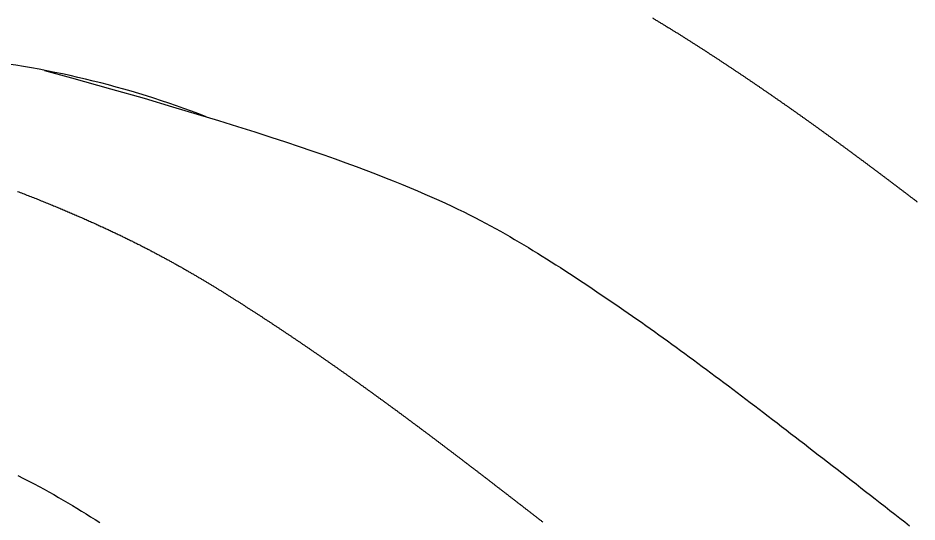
# Model space of a CAD drawing. Header units: inches. Extents: x 62745 to 64469, y 7520 to 8963.
# Drawn here: x 62837.318 to 62841.457, y 8078.422 to 8080.742 of the extents above; entities that cross this region are included whole.
import ezdxf

# ---------------------------------------------------------------- set-up
doc = ezdxf.new("R2010")
doc.units = ezdxf.units.IN
doc.header["$MEASUREMENT"] = 0
doc.layers.add('2', color=2, linetype='Continuous')

msp = doc.modelspace()

# ---------------------------------------------------------------- linework, layer by layer
at = {"layer": '2'}
for points in [[(62840.23869188, 8080.74228489), (62840.24203787, 8080.74029734), (62840.24537683, 8080.73831072), (62840.24870885, 8080.73632504), (62840.252034, 8080.73434027), (62840.25535236, 8080.7323564), (62840.25866402, 8080.73037342), (62840.26196905, 8080.72839132), (62840.26526753, 8080.72641008), (62840.26855954, 8080.7244297), (62840.27184517, 8080.72245015), (62840.2751245, 8080.72047143), (62840.2783976, 8080.71849352), (62840.28166455, 8080.71651642), (62840.28492544, 8080.7145401), (62840.28818034, 8080.71256456), (62840.29142934, 8080.71058977), (62840.29467251, 8080.70861574), (62840.29790994, 8080.70664245), (62840.30114171, 8080.70466988), (62840.30436789, 8080.70269802), (62840.30758857, 8080.70072685), (62840.31080383, 8080.69875638), (62840.31401374, 8080.69678658), (62840.31721839, 8080.69481743), (62840.32041786, 8080.69284894), (62840.32361222, 8080.69088108), (62840.32680157, 8080.68891384), (62840.32998597, 8080.68694721), (62840.33316551, 8080.68498118), (62840.33634027, 8080.68301573), (62840.33951032, 8080.68105085), (62840.34267576, 8080.67908653), (62840.34583666, 8080.67712275), (62840.34899309, 8080.67515951), (62840.35214515, 8080.67319678), (62840.3552929, 8080.67123457), (62840.35843644, 8080.66927285), (62840.36157584, 8080.66731161), (62840.36471117, 8080.66535084), (62840.36784253, 8080.66339052), (62840.37096998, 8080.66143065), (62840.37409359, 8080.65947121), (62840.37721343, 8080.6575122), (62840.38032957, 8080.65555359), (62840.38344209, 8080.65359539), (62840.38655106, 8080.65163757), (62840.38965653, 8080.64968013), (62840.39275859, 8080.64772305), (62840.39585726, 8080.64576634), (62840.39895257, 8080.64380998), (62840.40204457, 8080.64185396), (62840.40513328, 8080.63989829), (62840.40821872, 8080.63794296), (62840.41130094, 8080.63598796), (62840.41437996, 8080.63403328), (62840.41745582, 8080.63207892), (62840.42052853, 8080.63012488), (62840.42359812, 8080.62817115), (62840.42666461, 8080.62621773), (62840.42972802, 8080.62426461), (62840.43278837, 8080.62231179), (62840.43584569, 8080.62035926), (62840.43889999, 8080.61840703), (62840.4419513, 8080.61645508), (62840.44499964, 8080.61450341), (62840.44804502, 8080.61255201), (62840.45108748, 8080.6106009), (62840.45412703, 8080.60865005), (62840.4571637, 8080.60669946), (62840.4601975, 8080.60474914), (62840.46322845, 8080.60279907), (62840.46625659, 8080.60084925), (62840.46928193, 8080.59889968), (62840.47230449, 8080.59695035), (62840.47532429, 8080.59500127), (62840.47834136, 8080.59305241), (62840.48135571, 8080.59110379), (62840.48436737, 8080.5891554), (62840.48737636, 8080.58720722), (62840.4903827, 8080.58525927), (62840.49338642, 8080.58331153), (62840.49638752, 8080.58136399), (62840.49938605, 8080.57941666), (62840.50238201, 8080.57746954), (62840.50537542, 8080.57552261), (62840.50836632, 8080.57357587), (62840.51135472, 8080.57162932), (62840.51434064, 8080.56968295), (62840.5173241, 8080.56773677), (62840.52030514, 8080.56579075), (62840.52328375, 8080.56384491), (62840.52625998, 8080.56189924), (62840.52923384, 8080.55995373), (62840.53220535, 8080.55800837), (62840.53517453, 8080.55606317), (62840.5381414, 8080.55411813), (62840.541106, 8080.55217322), (62840.54406833, 8080.55022846), (62840.54702842, 8080.54828383), (62840.54998629, 8080.54633934), (62840.55294196, 8080.54439497), (62840.55589546, 8080.54245073), (62840.5588468, 8080.54050661), (62840.561796, 8080.53856261), (62840.5647431, 8080.53661872), (62840.5676881, 8080.53467493), (62840.57063102, 8080.53273125), (62840.57357188, 8080.53078767), (62840.57651071, 8080.52884418), (62840.57944752, 8080.52690079), (62840.58238232, 8080.52495749), (62840.58531515, 8080.52301427), (62840.588246, 8080.52107113), (62840.59117489, 8080.51912807), (62840.59410183, 8080.51718509), (62840.59702682, 8080.51524219), (62840.59994988, 8080.51329935), (62840.60287101, 8080.51135659), (62840.60579023, 8080.50941389), (62840.60870754, 8080.50747126), (62840.61162295, 8080.50552869), (62840.61453647, 8080.50358618), (62840.6174481, 8080.50164373), (62840.62035785, 8080.49970133), (62840.62326572, 8080.49775899), (62840.62617174, 8080.4958167), (62840.62907589, 8080.49387446), (62840.63197819, 8080.49193227), (62840.63487864, 8080.48999012), (62840.63777726, 8080.48804802), (62840.64067404, 8080.48610596), (62840.643569, 8080.48416394), (62840.64646214, 8080.48222195), (62840.64935347, 8080.48028), (62840.65224299, 8080.47833808), (62840.65513071, 8080.4763962), (62840.65801665, 8080.47445434), (62840.6609008, 8080.47251251), (62840.66378317, 8080.4705707), (62840.66666377, 8080.46862891), (62840.66954261, 8080.46668715), (62840.67241969, 8080.4647454), (62840.67529502, 8080.46280366), (62840.67816861, 8080.46086195), (62840.68104046, 8080.45892024), (62840.68391058, 8080.45697854), (62840.68677898, 8080.45503685), (62840.68964566, 8080.45309516), (62840.69251063, 8080.45115348), (62840.6953739, 8080.4492118), (62840.69823547, 8080.44727012), (62840.70109536, 8080.44532843), (62840.70395356, 8080.44338674), (62840.70681009, 8080.44144504), (62840.70966495, 8080.43950333), (62840.71251814, 8080.43756161), (62840.71536969, 8080.43561987), (62840.71821958, 8080.43367812), (62840.72106783, 8080.43173635), (62840.72391445, 8080.42979456), (62840.72675944, 8080.42785275), (62840.72960281, 8080.42591091), (62840.73244456, 8080.42396905), (62840.73528471, 8080.42202715), (62840.73812326, 8080.42008523), (62840.74096021, 8080.41814327), (62840.74379558, 8080.41620128), (62840.74662937, 8080.41425925), (62840.74946158, 8080.41231718), (62840.75229223, 8080.41037507), (62840.75512132, 8080.40843291), (62840.75794885, 8080.40649071), (62840.76077484, 8080.40454846), (62840.76359929, 8080.40260616), (62840.76642221, 8080.40066381), (62840.7692436, 8080.39872141), (62840.77206348, 8080.39677894), (62840.77488184, 8080.39483642), (62840.77769869, 8080.39289384), (62840.78051405, 8080.3909512), (62840.78332792, 8080.38900849), (62840.7861403, 8080.38706571), (62840.7889512, 8080.38512286), (62840.79176064, 8080.38317994), (62840.79456861, 8080.38123695), (62840.79737512, 8080.37929388), (62840.80018018, 8080.37735074), (62840.8029838, 8080.37540751), (62840.80578598, 8080.37346421), (62840.80858673, 8080.37152081), (62840.81138605, 8080.36957734), (62840.81418396, 8080.36763377), (62840.81698046, 8080.36569011), (62840.81977556, 8080.36374636), (62840.82256926, 8080.36180252), (62840.82536157, 8080.35985858), (62840.8281525, 8080.35791454), (62840.83094206, 8080.35597039), (62840.83373024, 8080.35402615), (62840.83651706, 8080.3520818), (62840.83930253, 8080.35013734), (62840.84208665, 8080.34819277), (62840.84486943, 8080.34624809), (62840.84765087, 8080.3443033), (62840.85043098, 8080.34235839), (62840.85320978, 8080.34041336), (62840.85598726, 8080.33846821), (62840.85876343, 8080.33652294), (62840.8615383, 8080.33457754), (62840.86431187, 8080.33263202), (62840.86708416, 8080.33068637), (62840.86985517, 8080.32874059), (62840.87262491, 8080.32679467), (62840.87539338, 8080.32484862), (62840.87816058, 8080.32290243), (62840.88092654, 8080.3209561), (62840.88369125, 8080.31900963), (62840.88645472, 8080.31706302), (62840.88921696, 8080.31511626), (62840.89197797, 8080.31316935), (62840.89473776, 8080.3112223), (62840.89749634, 8080.30927509), (62840.90025371, 8080.30732772), (62840.90300989, 8080.3053802), (62840.90576487, 8080.30343252), (62840.90851867, 8080.30148468), (62840.91127129, 8080.29953668), (62840.91402274, 8080.29758851), (62840.91677303, 8080.29564018), (62840.91952215, 8080.29369167), (62840.92227013, 8080.291743), (62840.92501696, 8080.28979415), (62840.92776266, 8080.28784512), (62840.93050722, 8080.28589592), (62840.93325066, 8080.28394653), (62840.93599299, 8080.28199697), (62840.9387342, 8080.28004722), (62840.94147431, 8080.27809729), (62840.94421332, 8080.27614716), (62840.94695125, 8080.27419685), (62840.94968809, 8080.27224634), (62840.95242385, 8080.27029564), (62840.95515855, 8080.26834474), (62840.95789218, 8080.26639364), (62840.96062476, 8080.26444234), (62840.96335629, 8080.26249084), (62840.96608678, 8080.26053913), (62840.96881623, 8080.25858722), (62840.97154465, 8080.25663509), (62840.97427205, 8080.25468275), (62840.97699844, 8080.2527302), (62840.97972382, 8080.25077744), (62840.9824482, 8080.24882445), (62840.98517158, 8080.24687124), (62840.98789398, 8080.24491782), (62840.99061539, 8080.24296416), (62840.99333583, 8080.24101028), (62840.99605531, 8080.23905618), (62840.99877382, 8080.23710184), (62841.00149138, 8080.23514726), (62841.004208, 8080.23319246), (62841.00692367, 8080.23123741), (62841.00963841, 8080.22928213), (62841.01235223, 8080.2273266), (62841.01506513, 8080.22537083), (62841.01777711, 8080.22341482), (62841.02048819, 8080.22145855), (62841.02319836, 8080.21950204), (62841.02590765, 8080.21754527), (62841.02861605, 8080.21558825), (62841.03132357, 8080.21363098), (62841.03403022, 8080.21167344), (62841.03673601, 8080.20971564), (62841.03944094, 8080.20775758), (62841.04214501, 8080.20579926), (62841.04484825, 8080.20384067), (62841.04755064, 8080.20188181), (62841.0502522, 8080.19992268), (62841.05295294, 8080.19796327), (62841.05565286, 8080.19600359), (62841.05835198, 8080.19404363), (62841.06105028, 8080.19208339), (62841.0637478, 8080.19012287), (62841.06644452, 8080.18816207), (62841.06914045, 8080.18620098), (62841.07183562, 8080.1842396), (62841.07453001, 8080.18227793), (62841.07722364, 8080.18031596), (62841.07991651, 8080.17835371), (62841.08260863, 8080.17639115), (62841.08530002, 8080.1744283), (62841.08799066, 8080.17246515), (62841.09068058, 8080.17050169), (62841.09336978, 8080.16853792), (62841.09605826, 8080.16657385), (62841.09874603, 8080.16460947), (62841.1014331, 8080.16264478), (62841.10411947, 8080.16067977), (62841.10680516, 8080.15871445), (62841.10949017, 8080.15674881), (62841.1121745, 8080.15478285), (62841.11485817, 8080.15281657), (62841.11754117, 8080.15084996), (62841.12022352, 8080.14888303), (62841.12290523, 8080.14691576), (62841.12558629, 8080.14494817), (62841.12826672, 8080.14298024), (62841.13094653, 8080.14101198), (62841.13362571, 8080.13904338), (62841.13630428, 8080.13707444), (62841.13898225, 8080.13510516), (62841.14165961, 8080.13313553), (62841.14433639, 8080.13116556), (62841.14701257, 8080.12919525), (62841.14968818, 8080.12722458), (62841.15236322, 8080.12525356), (62841.15503769, 8080.12328218), (62841.1577116, 8080.12131045), (62841.16038497, 8080.11933836), (62841.16305778, 8080.11736591), (62841.16573006, 8080.1153931), (62841.16840181, 8080.11341992), (62841.17107303, 8080.11144637), (62841.17374374, 8080.10947246), (62841.17641393, 8080.10749817), (62841.17908362, 8080.10552351), (62841.18175282, 8080.10354848), (62841.18442152, 8080.10157307), (62841.18708974, 8080.09959727), (62841.18975748, 8080.0976211), (62841.19242475, 8080.09564454), (62841.19509156, 8080.0936676), (62841.19775792, 8080.09169026), (62841.20042382, 8080.08971254), (62841.20308928, 8080.08773442), (62841.20575431, 8080.08575591), (62841.2084189, 8080.083777), (62841.21108308, 8080.0817977), (62841.21374684, 8080.07981799), (62841.21641019, 8080.07783788), (62841.21907314, 8080.07585736), (62841.22173569, 8080.07387643), (62841.22439785, 8080.0718951), (62841.22705964, 8080.06991336), (62841.22972105, 8080.0679312), (62841.23238209, 8080.06594862), (62841.23504277, 8080.06396563), (62841.23770309, 8080.06198221), (62841.24036307, 8080.05999838), (62841.24302271, 8080.05801412), (62841.24568202, 8080.05602943), (62841.24834099, 8080.05404431), (62841.25099965, 8080.05205876), (62841.253658, 8080.05007278), (62841.25631603, 8080.04808637), (62841.25897377, 8080.04609952), (62841.26163122, 8080.04411222), (62841.26428838, 8080.04212449), (62841.26694526, 8080.04013631), (62841.26960186, 8080.03814769), (62841.27225821, 8080.03615862), (62841.27491429, 8080.0341691), (62841.27757012, 8080.03217913), (62841.28022571, 8080.0301887), (62841.28288106, 8080.02819781), (62841.28553617, 8080.02620647), (62841.28819106, 8080.02421467), (62841.29084574, 8080.0222224), (62841.2935002, 8080.02022967), (62841.29615446, 8080.01823647), (62841.29880852, 8080.01624281), (62841.30146239, 8080.01424867), (62841.30411607, 8080.01225406), (62841.30676958, 8080.01025897), (62841.30942292, 8080.0082634), (62841.3120761, 8080.00626736), (62841.31472912, 8080.00427083), (62841.31738198, 8080.00227382), (62841.32003471, 8080.00027632), (62841.3226873, 8079.99827834), (62841.32533976, 8079.99627986), (62841.3279921, 8079.9942809), (62841.33064432, 8079.99228143), (62841.33329643, 8079.99028147), (62841.33594844, 8079.98828101), (62841.33860036, 8079.98628005), (62841.34125219, 8079.98427859), (62841.34390393, 8079.98227662), (62841.3465556, 8079.98027415), (62841.3492072, 8079.97827116), (62841.35185874, 8079.97626766), (62841.35451023, 8079.97426365), (62841.35716167, 8079.97225912), (62841.35981307, 8079.97025408), (62841.36246443, 8079.96824851), (62841.36511577, 8079.96624243), (62841.36776708, 8079.96423581), (62841.37041838, 8079.96222867), (62841.37306968, 8079.96022101), (62841.37572098, 8079.95821281), (62841.37837228, 8079.95620408), (62841.38102359, 8079.95419481), (62841.38367493, 8079.95218501), (62841.38632629, 8079.95017466), (62841.38897769, 8079.94816378), (62841.39162913, 8079.94615235), (62841.39428062, 8079.94414038), (62841.39693216, 8079.94212785), (62841.39958376, 8079.94011478), (62841.40223543, 8079.93810116), (62841.40488718, 8079.93608698), (62841.407539, 8079.93407225), (62841.41019092, 8079.93205695), (62841.41284293, 8079.9300411), (62841.41549504, 8079.92802468), (62841.41814726, 8079.9260077), (62841.4207996, 8079.92399015), (62841.42345206, 8079.92197203), (62841.42610465, 8079.91995335), (62841.42875738, 8079.91793408), (62841.43141024, 8079.91591425), (62841.43406326, 8079.91389383), (62841.43671644, 8079.91187283), (62841.43936978, 8079.90985126), (62841.44202329, 8079.9078291), (62841.44467697, 8079.90580635), (62841.44733084, 8079.90378301), (62841.4499849, 8079.90175909), (62841.45263916, 8079.89973457), (62841.45529362, 8079.89770946), (62841.4579483, 8079.89568375)], [(62837.44122557, 8080.5008563), (62837.56427553, 8080.4668401), (62837.74473346, 8080.41614878), (62837.89873599, 8080.3720811), (62838.03019746, 8080.33367035), (62838.14303219, 8080.29994982), (62838.24115449, 8080.26995281), (62838.3284787, 8080.24271262), (62838.40837086, 8080.21739405), (62838.4820039, 8080.19368794), (62838.55000249, 8080.17141666), (62838.61299128, 8080.15040255), (62838.67159493, 8080.13046799), (62838.72643811, 8080.11143532), (62838.77814546, 8080.0931269), (62838.82734166, 8080.07536509), (62838.8745568, 8080.05800065), (62838.91994282, 8080.04099799), (62838.9635571, 8080.02434992), (62839.00545702, 8080.00804925), (62839.04569995, 8079.99208879), (62839.08434328, 8079.97646136), (62839.12144437, 8079.96115978), (62839.15706063, 8079.94617684), (62839.1912521, 8079.93150358), (62839.22408966, 8079.91712383), (62839.25564684, 8079.90301965), (62839.28599719, 8079.8891731), (62839.31521425, 8079.87556623), (62839.34337158, 8079.86218109), (62839.37054271, 8079.84899974), (62839.39680119, 8079.83600422), (62839.42222128, 8079.82317483), (62839.44688012, 8079.81048484), (62839.47085552, 8079.79790573), (62839.49422534, 8079.78540901), (62839.51706742, 8079.77296617), (62839.53945958, 8079.76054872), (62839.56147968, 8079.74812815), (62839.58320555, 8079.73567595), (62839.60470772, 8079.72316693), (62839.62602749, 8079.71058908), (62839.64719887, 8079.69793368), (62839.66825586, 8079.68519202), (62839.68923245, 8079.67235539), (62839.71016264, 8079.65941507), (62839.73108044, 8079.64636235), (62839.75201984, 8079.63318853), (62839.77300691, 8079.61988832), (62839.79403607, 8079.60647015), (62839.8150938, 8079.59294591), (62839.83616657, 8079.57932746), (62839.85724088, 8079.56562667), (62839.8783032, 8079.55185541), (62839.89934002, 8079.53802556), (62839.92033782, 8079.52414898), (62839.94128502, 8079.51023593), (62839.96217779, 8079.49629019), (62839.98301421, 8079.48231393), (62840.0037924, 8079.4683093), (62840.02451045, 8079.45427848), (62840.04516645, 8079.44022363), (62840.06575852, 8079.42614691), (62840.08628474, 8079.41205049), (62840.10674426, 8079.39793585), (62840.12714038, 8079.38380171), (62840.14747743, 8079.36964611), (62840.16775976, 8079.35546709), (62840.1879917, 8079.3412627), (62840.20817761, 8079.32703098), (62840.2283218, 8079.31276996), (62840.24842864, 8079.29847768), (62840.26850241, 8079.2841522), (62840.28854732, 8079.26979165), (62840.30856749, 8079.25539417), (62840.32856709, 8079.24095788), (62840.34855026, 8079.22648094), (62840.36852116, 8079.21196149), (62840.38848392, 8079.19739765), (62840.4084427, 8079.18278758), (62840.42840161, 8079.16812943), (62840.4483646, 8079.15342151), (62840.46833558, 8079.13866214), (62840.48831846, 8079.12384964), (62840.50831716, 8079.10898233), (62840.52833558, 8079.09405854), (62840.54837763, 8079.07907658), (62840.56844724, 8079.06403478), (62840.58854826, 8079.04893151), (62840.6086844, 8079.03376529), (62840.6288593, 8079.01853469), (62840.64907663, 8079.00323827), (62840.66934003, 8078.9878746), (62840.68965316, 8078.97244225), (62840.71001967, 8078.95693979), (62840.73044323, 8078.94136577), (62840.7509273, 8078.92571892), (62840.77147467, 8078.90999855), (62840.79208795, 8078.8942041), (62840.81276974, 8078.87833502), (62840.83352264, 8078.86239079), (62840.85434926, 8078.84637083), (62840.87525222, 8078.83027462), (62840.8962341, 8078.81410161), (62840.91729698, 8078.7978516), (62840.93844073, 8078.78152585), (62840.95966468, 8078.76512595), (62840.98096816, 8078.74865353), (62841.00235049, 8078.73211017), (62841.02381102, 8078.7154975), (62841.04534907, 8078.6988171), (62841.06696397, 8078.6820706), (62841.08865507, 8078.66525927), (62841.11042183, 8078.64838308), (62841.13226372, 8078.6314417), (62841.15418021, 8078.61443477), (62841.17617077, 8078.59736194), (62841.19823489, 8078.58022288), (62841.22037203, 8078.56301722), (62841.24258167, 8078.54574463), (62841.26486387, 8078.52840423), (62841.287221, 8078.51099304), (62841.30965605, 8078.49350757), (62841.33217198, 8078.47594432), (62841.35477175, 8078.45829978), (62841.37745834, 8078.44057046), (62841.40023471, 8078.42275285), (62841.42310383, 8078.40484346)], [(62837.31637081, 8079.9439555), (62837.32262799, 8079.9415408), (62837.32886075, 8079.93912977), (62837.33506919, 8079.93672239), (62837.34125339, 8079.93431866), (62837.34741347, 8079.93191855), (62837.3535495, 8079.92952206), (62837.35966159, 8079.92712916), (62837.36574983, 8079.92473985), (62837.37181432, 8079.9223541), (62837.37785515, 8079.91997191), (62837.38387241, 8079.91759325), (62837.3898662, 8079.91521812), (62837.39583662, 8079.91284649), (62837.40178376, 8079.91047836), (62837.40770771, 8079.90811371), (62837.41360858, 8079.90575252), (62837.41948645, 8079.90339477), (62837.42534142, 8079.90104047), (62837.43117358, 8079.89868958), (62837.43698304, 8079.89634209), (62837.44276988, 8079.89399799), (62837.44853419, 8079.89165727), (62837.45427609, 8079.8893199), (62837.45999565, 8079.88698588), (62837.46569298, 8079.88465519), (62837.47136817, 8079.88232782), (62837.47702131, 8079.88000374), (62837.4826525, 8079.87768295), (62837.48826183, 8079.87536543), (62837.49384941, 8079.87305116), (62837.49941531, 8079.87074013), (62837.50495965, 8079.86843233), (62837.51048251, 8079.86612774), (62837.51598399, 8079.86382634), (62837.52146418, 8079.86152812), (62837.52692318, 8079.85923307), (62837.53236109, 8079.85694117), (62837.53777799, 8079.85465241), (62837.54317399, 8079.85236676), (62837.54854917, 8079.85008423), (62837.55390364, 8079.84780478), (62837.55923748, 8079.84552841), (62837.5645508, 8079.8432551), (62837.56984369, 8079.84098484), (62837.57511624, 8079.83871761), (62837.58036855, 8079.83645339), (62837.58560071, 8079.83419218), (62837.59081282, 8079.83193396), (62837.59600497, 8079.8296787), (62837.60117725, 8079.82742641), (62837.60632977, 8079.82517705), (62837.61146262, 8079.82293062), (62837.61657589, 8079.82068711), (62837.62166968, 8079.81844649), (62837.62674408, 8079.81620876), (62837.63179918, 8079.81397389), (62837.63683509, 8079.81174188), (62837.6418519, 8079.8095127), (62837.64684969, 8079.80728635), (62837.65182858, 8079.80506281), (62837.65678864, 8079.80284206), (62837.66172998, 8079.80062409), (62837.66665269, 8079.79840888), (62837.67155687, 8079.79619642), (62837.67644261, 8079.79398669), (62837.68131001, 8079.79177968), (62837.68615916, 8079.78957538), (62837.69099015, 8079.78737377), (62837.69580308, 8079.78517483), (62837.70059805, 8079.78297855), (62837.70537516, 8079.78078491), (62837.71013448, 8079.77859391), (62837.71487613, 8079.77640551), (62837.71960019, 8079.77421972), (62837.72430677, 8079.77203652), (62837.72899594, 8079.76985588), (62837.73366782, 8079.7676778), (62837.7383225, 8079.76550226), (62837.74296006, 8079.76332924), (62837.74758061, 8079.76115873), (62837.75218424, 8079.75899072), (62837.75677104, 8079.7568252), (62837.76134112, 8079.75466213), (62837.76589456, 8079.75250152), (62837.77043146, 8079.75034334), (62837.77495191, 8079.74818759), (62837.77945601, 8079.74603424), (62837.78394386, 8079.74388328), (62837.78841554, 8079.7417347), (62837.79287116, 8079.73958848), (62837.79731081, 8079.73744461), (62837.80173459, 8079.73530307), (62837.80614258, 8079.73316385), (62837.81053489, 8079.73102692), (62837.8149116, 8079.72889229), (62837.81927282, 8079.72675993), (62837.82361864, 8079.72462982), (62837.82794915, 8079.72250196), (62837.83226445, 8079.72037633), (62837.83656464, 8079.7182529), (62837.8408498, 8079.71613168), (62837.84512003, 8079.71401264), (62837.84937544, 8079.71189577), (62837.8536161, 8079.70978105), (62837.85784213, 8079.70766846), (62837.86205361, 8079.70555801), (62837.86625063, 8079.70344966), (62837.8704333, 8079.7013434), (62837.87460171, 8079.69923922), (62837.87875595, 8079.69713711), (62837.88289611, 8079.69503705), (62837.8870223, 8079.69293901), (62837.89113461, 8079.690843), (62837.89523313, 8079.688749), (62837.89931795, 8079.68665698), (62837.90338918, 8079.68456694), (62837.90744691, 8079.68247885), (62837.91149122, 8079.68039272), (62837.91552223, 8079.67830851), (62837.91954001, 8079.67622621), (62837.92354468, 8079.67414582), (62837.92753631, 8079.67206731), (62837.93151501, 8079.66999067), (62837.93548087, 8079.66791589), (62837.93943399, 8079.66584295), (62837.94337446, 8079.66377183), (62837.94730238, 8079.66170253), (62837.95121784, 8079.65963502), (62837.95512093, 8079.65756929), (62837.95901176, 8079.65550533), (62837.96289041, 8079.65344312), (62837.96675698, 8079.65138264), (62837.97061157, 8079.64932389), (62837.97445427, 8079.64726684), (62837.97828517, 8079.64521149), (62837.98210438, 8079.64315781), (62837.98591198, 8079.64110579), (62837.98970807, 8079.63905542), (62837.99349275, 8079.63700668), (62837.9972661, 8079.63495956), (62838.00102823, 8079.63291405), (62838.00477924, 8079.63087011), (62838.0085192, 8079.62882776), (62838.01224823, 8079.62678696), (62838.01596641, 8079.6247477), (62838.01967384, 8079.62270997), (62838.02337062, 8079.62067375), (62838.02705683, 8079.61863904), (62838.03073258, 8079.6166058), (62838.03439796, 8079.61457403), (62838.03805307, 8079.61254372), (62838.04169799, 8079.61051485), (62838.04533283, 8079.60848739), (62838.04895767, 8079.60646135), (62838.05257263, 8079.6044367), (62838.05617777, 8079.60241344), (62838.05977322, 8079.60039153), (62838.06335905, 8079.59837097), (62838.06693537, 8079.59635175), (62838.07050226, 8079.59433385), (62838.07405983, 8079.59231725), (62838.07760817, 8079.59030195), (62838.08114736, 8079.58828791), (62838.08467752, 8079.58627514), (62838.08819871, 8079.58426362), (62838.09171105, 8079.58225332), (62838.09521461, 8079.58024425), (62838.0987095, 8079.57823637), (62838.10219581, 8079.57622968), (62838.10567362, 8079.57422417), (62838.10914302, 8079.57221982), (62838.1126041, 8079.57021661), (62838.11605693, 8079.56821454), (62838.1195016, 8079.56621359), (62838.1229382, 8079.56421375), (62838.12636679, 8079.562215), (62838.12978748, 8079.56021734), (62838.13320033, 8079.55822074), (62838.13660544, 8079.5562252), (62838.14000287, 8079.5542307), (62838.14339272, 8079.55223723), (62838.14677505, 8079.55024478), (62838.15014996, 8079.54825333), (62838.15351752, 8079.54626288), (62838.15687781, 8079.5442734), (62838.16023091, 8079.54228489), (62838.1635769, 8079.54029734), (62838.16691586, 8079.53831072), (62838.17024788, 8079.53632504), (62838.17357303, 8079.53434027), (62838.17689139, 8079.5323564), (62838.18020305, 8079.53037342), (62838.18350808, 8079.52839132), (62838.18680656, 8079.52641008), (62838.19009857, 8079.5244297), (62838.1933842, 8079.52245015), (62838.19666353, 8079.52047143), (62838.19993663, 8079.51849352), (62838.20320358, 8079.51651642), (62838.20646447, 8079.5145401), (62838.20971937, 8079.51256456), (62838.21296837, 8079.51058977), (62838.21621154, 8079.50861574), (62838.21944897, 8079.50664245), (62838.22268074, 8079.50466988), (62838.22590692, 8079.50269802), (62838.2291276, 8079.50072685), (62838.23234286, 8079.49875638), (62838.23555277, 8079.49678658), (62838.23875742, 8079.49481743), (62838.24195689, 8079.49284894), (62838.24515125, 8079.49088108), (62838.2483406, 8079.48891384), (62838.251525, 8079.48694721), (62838.25470454, 8079.48498118), (62838.2578793, 8079.48301573), (62838.26104935, 8079.48105085), (62838.26421479, 8079.47908653), (62838.26737569, 8079.47712275), (62838.27053212, 8079.47515951), (62838.27368418, 8079.47319678), (62838.27683193, 8079.47123457), (62838.27997547, 8079.46927285), (62838.28311487, 8079.46731161), (62838.2862502, 8079.46535084), (62838.28938156, 8079.46339052), (62838.29250901, 8079.46143065), (62838.29563262, 8079.45947121), (62838.29875246, 8079.4575122), (62838.30186861, 8079.45555359), (62838.30498112, 8079.45359539), (62838.30809009, 8079.45163757), (62838.31119556, 8079.44968013), (62838.31429762, 8079.44772305), (62838.31739629, 8079.44576634), (62838.3204916, 8079.44380998), (62838.3235836, 8079.44185396), (62838.32667231, 8079.43989829), (62838.32975775, 8079.43794296), (62838.33283997, 8079.43598796), (62838.33591899, 8079.43403328), (62838.33899485, 8079.43207892), (62838.34206756, 8079.43012488), (62838.34513715, 8079.42817115), (62838.34820364, 8079.42621773), (62838.35126705, 8079.42426461), (62838.3543274, 8079.42231179), (62838.35738472, 8079.42035926), (62838.36043902, 8079.41840703), (62838.36349033, 8079.41645508), (62838.36653867, 8079.41450341), (62838.36958405, 8079.41255201), (62838.37262651, 8079.4106009), (62838.37566606, 8079.40865005), (62838.37870273, 8079.40669946), (62838.38173653, 8079.40474914), (62838.38476749, 8079.40279907), (62838.38779562, 8079.40084925), (62838.39082096, 8079.39889968), (62838.39384352, 8079.39695035), (62838.39686332, 8079.39500127), (62838.39988039, 8079.39305241), (62838.40289474, 8079.39110379), (62838.4059064, 8079.3891554), (62838.40891539, 8079.38720722), (62838.41192173, 8079.38525927), (62838.41492545, 8079.38331153), (62838.41792655, 8079.38136399), (62838.42092508, 8079.37941666), (62838.42392104, 8079.37746954), (62838.42691445, 8079.37552261), (62838.42990535, 8079.37357587), (62838.43289375, 8079.37162932), (62838.43587967, 8079.36968295), (62838.43886314, 8079.36773677), (62838.44184417, 8079.36579075), (62838.44482278, 8079.36384491), (62838.44779901, 8079.36189924), (62838.45077287, 8079.35995373), (62838.45374438, 8079.35800837), (62838.45671356, 8079.35606317), (62838.45968044, 8079.35411813), (62838.46264503, 8079.35217322), (62838.46560736, 8079.35022846), (62838.46856745, 8079.34828383), (62838.47152532, 8079.34633934), (62838.47448099, 8079.34439497), (62838.47743449, 8079.34245073), (62838.48038583, 8079.34050661), (62838.48333504, 8079.33856261), (62838.48628213, 8079.33661872), (62838.48922713, 8079.33467493), (62838.49217005, 8079.33273125), (62838.49511091, 8079.33078767), (62838.49804974, 8079.32884418), (62838.50098655, 8079.32690079), (62838.50392135, 8079.32495749), (62838.50685418, 8079.32301427), (62838.50978503, 8079.32107113), (62838.51271392, 8079.31912807), (62838.51564086, 8079.31718509), (62838.51856585, 8079.31524219), (62838.52148891, 8079.31329935), (62838.52441004, 8079.31135659), (62838.52732926, 8079.30941389), (62838.53024657, 8079.30747126), (62838.53316198, 8079.30552869), (62838.5360755, 8079.30358618), (62838.53898713, 8079.30164373), (62838.54189688, 8079.29970133), (62838.54480476, 8079.29775899), (62838.54771077, 8079.2958167), (62838.55061492, 8079.29387446), (62838.55351722, 8079.29193227), (62838.55641767, 8079.28999012), (62838.55931629, 8079.28804802), (62838.56221307, 8079.28610596), (62838.56510803, 8079.28416394), (62838.56800117, 8079.28222195), (62838.5708925, 8079.28028), (62838.57378202, 8079.27833808), (62838.57666975, 8079.2763962), (62838.57955568, 8079.27445434), (62838.58243983, 8079.27251251), (62838.5853222, 8079.2705707), (62838.5882028, 8079.26862891), (62838.59108164, 8079.26668715), (62838.59395872, 8079.2647454), (62838.59683405, 8079.26280366), (62838.59970764, 8079.26086195), (62838.60257949, 8079.25892024), (62838.60544961, 8079.25697854), (62838.60831801, 8079.25503685), (62838.61118469, 8079.25309516), (62838.61404966, 8079.25115348), (62838.61691293, 8079.2492118), (62838.61977451, 8079.24727012), (62838.62263439, 8079.24532843), (62838.62549259, 8079.24338674), (62838.62834912, 8079.24144504), (62838.63120398, 8079.23950333), (62838.63405717, 8079.23756161), (62838.63690872, 8079.23561987), (62838.63975861, 8079.23367812), (62838.64260686, 8079.23173635), (62838.64545348, 8079.22979456), (62838.64829847, 8079.22785275), (62838.65114184, 8079.22591091), (62838.65398359, 8079.22396905), (62838.65682374, 8079.22202715), (62838.65966229, 8079.22008523), (62838.66249924, 8079.21814327), (62838.66533461, 8079.21620128), (62838.6681684, 8079.21425925), (62838.67100061, 8079.21231718), (62838.67383126, 8079.21037507), (62838.67666035, 8079.20843291), (62838.67948788, 8079.20649071), (62838.68231387, 8079.20454846), (62838.68513832, 8079.20260616), (62838.68796124, 8079.20066381), (62838.69078263, 8079.19872141), (62838.69360251, 8079.19677894), (62838.69642087, 8079.19483642), (62838.69923772, 8079.19289384), (62838.70205308, 8079.1909512), (62838.70486695, 8079.18900849), (62838.70767933, 8079.18706571), (62838.71049024, 8079.18512286), (62838.71329967, 8079.18317994), (62838.71610764, 8079.18123695), (62838.71891415, 8079.17929388), (62838.72171921, 8079.17735074), (62838.72452283, 8079.17540751), (62838.72732501, 8079.17346421), (62838.73012576, 8079.17152081), (62838.73292508, 8079.16957734), (62838.73572299, 8079.16763377), (62838.73851949, 8079.16569011), (62838.74131459, 8079.16374636), (62838.74410829, 8079.16180252), (62838.7469006, 8079.15985858), (62838.74969153, 8079.15791454), (62838.75248109, 8079.15597039), (62838.75526927, 8079.15402615), (62838.75805609, 8079.1520818), (62838.76084156, 8079.15013734), (62838.76362568, 8079.14819277), (62838.76640846, 8079.14624809), (62838.7691899, 8079.1443033), (62838.77197001, 8079.14235839), (62838.77474881, 8079.14041336), (62838.77752629, 8079.13846821), (62838.78030246, 8079.13652294), (62838.78307733, 8079.13457754), (62838.7858509, 8079.13263202), (62838.78862319, 8079.13068637), (62838.7913942, 8079.12874059), (62838.79416394, 8079.12679467), (62838.79693241, 8079.12484862), (62838.79969961, 8079.12290243), (62838.80246557, 8079.1209561), (62838.80523028, 8079.11900963), (62838.80799375, 8079.11706302), (62838.81075599, 8079.11511626), (62838.813517, 8079.11316935), (62838.81627679, 8079.1112223), (62838.81903537, 8079.10927509), (62838.82179274, 8079.10732772), (62838.82454892, 8079.1053802), (62838.8273039, 8079.10343252), (62838.8300577, 8079.10148468), (62838.83281032, 8079.09953668), (62838.83556177, 8079.09758851), (62838.83831206, 8079.09564018), (62838.84106119, 8079.09369167), (62838.84380916, 8079.091743), (62838.84655599, 8079.08979415), (62838.84930169, 8079.08784512), (62838.85204625, 8079.08589592), (62838.85478969, 8079.08394653), (62838.85753202, 8079.08199697), (62838.86027323, 8079.08004722), (62838.86301334, 8079.07809729), (62838.86575235, 8079.07614716), (62838.86849028, 8079.07419685), (62838.87122712, 8079.07224634), (62838.87396288, 8079.07029564), (62838.87669758, 8079.06834474), (62838.87943121, 8079.06639364), (62838.88216379, 8079.06444234), (62838.88489532, 8079.06249084), (62838.88762581, 8079.06053913), (62838.89035526, 8079.05858722), (62838.89308368, 8079.05663509), (62838.89581108, 8079.05468275), (62838.89853747, 8079.0527302), (62838.90126285, 8079.05077744), (62838.90398723, 8079.04882445), (62838.90671061, 8079.04687124), (62838.90943301, 8079.04491782), (62838.91215442, 8079.04296416), (62838.91487487, 8079.04101028), (62838.91759434, 8079.03905618), (62838.92031285, 8079.03710184), (62838.92303042, 8079.03514726), (62838.92574703, 8079.03319246), (62838.9284627, 8079.03123741), (62838.93117745, 8079.02928213), (62838.93389126, 8079.0273266), (62838.93660416, 8079.02537083), (62838.93931614, 8079.02341482), (62838.94202722, 8079.02145855), (62838.9447374, 8079.01950204), (62838.94744668, 8079.01754527), (62838.95015508, 8079.01558825), (62838.95286261, 8079.01363098), (62838.95556926, 8079.01167344), (62838.95827504, 8079.00971564), (62838.96097997, 8079.00775758), (62838.96368405, 8079.00579926), (62838.96638728, 8079.00384067), (62838.96908967, 8079.00188181), (62838.97179123, 8078.99992268), (62838.97449197, 8078.99796327), (62838.9771919, 8078.99600359), (62838.97989101, 8078.99404363), (62838.98258932, 8078.99208339), (62838.98528683, 8078.99012287), (62838.98798355, 8078.98816207), (62838.99067949, 8078.98620098), (62838.99337465, 8078.9842396), (62838.99606904, 8078.98227793), (62838.99876267, 8078.98031596), (62839.00145554, 8078.97835371), (62839.00414767, 8078.97639115), (62839.00683905, 8078.9744283), (62839.00952969, 8078.97246514), (62839.01221961, 8078.97050169), (62839.01490881, 8078.96853792), (62839.01759729, 8078.96657385), (62839.02028506, 8078.96460947), (62839.02297213, 8078.96264478), (62839.02565851, 8078.96067977), (62839.02834419, 8078.95871445), (62839.0310292, 8078.95674881), (62839.03371353, 8078.95478285), (62839.0363972, 8078.95281657), (62839.0390802, 8078.95084996), (62839.04176256, 8078.94888303), (62839.04444426, 8078.94691576), (62839.04712532, 8078.94494817), (62839.04980575, 8078.94298024), (62839.05248556, 8078.94101198), (62839.05516474, 8078.93904338), (62839.05784331, 8078.93707444), (62839.06052128, 8078.93510516), (62839.06319864, 8078.93313553), (62839.06587542, 8078.93116556), (62839.06855161, 8078.92919525), (62839.07122721, 8078.92722458), (62839.07390225, 8078.92525356), (62839.07657672, 8078.92328218), (62839.07925064, 8078.92131045), (62839.081924, 8078.91933836), (62839.08459681, 8078.91736591), (62839.08726909, 8078.9153931), (62839.08994084, 8078.91341992), (62839.09261206, 8078.91144637), (62839.09528277, 8078.90947246), (62839.09795296, 8078.90749817), (62839.10062265, 8078.90552351), (62839.10329185, 8078.90354848), (62839.10596055, 8078.90157307), (62839.10862877, 8078.89959727), (62839.11129651, 8078.8976211), (62839.11396378, 8078.89564454), (62839.11663059, 8078.8936676), (62839.11929695, 8078.89169026), (62839.12196285, 8078.88971254), (62839.12462831, 8078.88773442), (62839.12729334, 8078.88575591), (62839.12995793, 8078.883777), (62839.13262211, 8078.8817977), (62839.13528587, 8078.87981799), (62839.13794922, 8078.87783788), (62839.14061217, 8078.87585736), (62839.14327472, 8078.87387643), (62839.14593688, 8078.8718951), (62839.14859867, 8078.86991336), (62839.15126008, 8078.8679312), (62839.15392112, 8078.86594862), (62839.1565818, 8078.86396563), (62839.15924212, 8078.86198221), (62839.1619021, 8078.85999838), (62839.16456174, 8078.85801412), (62839.16722105, 8078.85602943), (62839.16988002, 8078.85404431), (62839.17253868, 8078.85205876), (62839.17519703, 8078.85007278), (62839.17785506, 8078.84808637), (62839.1805128, 8078.84609952), (62839.18317025, 8078.84411222), (62839.18582741, 8078.84212449), (62839.18848429, 8078.84013631), (62839.1911409, 8078.83814769), (62839.19379724, 8078.83615862), (62839.19645332, 8078.8341691), (62839.19910915, 8078.83217913), (62839.20176474, 8078.8301887), (62839.20442009, 8078.82819781), (62839.2070752, 8078.82620647), (62839.20973009, 8078.82421467), (62839.21238477, 8078.8222224), (62839.21503923, 8078.82022967), (62839.21769349, 8078.81823647), (62839.22034755, 8078.81624281), (62839.22300142, 8078.81424867), (62839.22565511, 8078.81225406), (62839.22830861, 8078.81025897), (62839.23096195, 8078.8082634), (62839.23361513, 8078.80626736), (62839.23626815, 8078.80427083), (62839.23892102, 8078.80227382), (62839.24157374, 8078.80027632), (62839.24422633, 8078.79827834), (62839.24687879, 8078.79627986), (62839.24953113, 8078.7942809), (62839.25218335, 8078.79228143), (62839.25483546, 8078.79028147), (62839.25748747, 8078.78828101), (62839.26013939, 8078.78628005), (62839.26279122, 8078.78427859), (62839.26544296, 8078.78227662), (62839.26809463, 8078.78027415), (62839.27074623, 8078.77827116), (62839.27339777, 8078.77626766), (62839.27604926, 8078.77426365), (62839.2787007, 8078.77225912), (62839.2813521, 8078.77025408), (62839.28400346, 8078.76824851), (62839.2866548, 8078.76624243), (62839.28930611, 8078.76423581), (62839.29195742, 8078.76222867), (62839.29460871, 8078.76022101), (62839.29726001, 8078.75821281), (62839.29991131, 8078.75620408), (62839.30256263, 8078.75419481), (62839.30521396, 8078.75218501), (62839.30786533, 8078.75017466), (62839.31051672, 8078.74816378), (62839.31316816, 8078.74615235), (62839.31581965, 8078.74414038), (62839.31847119, 8078.74212785), (62839.32112279, 8078.74011478), (62839.32377446, 8078.73810116), (62839.32642621, 8078.73608698), (62839.32907803, 8078.73407225), (62839.33172995, 8078.73205695), (62839.33438196, 8078.7300411), (62839.33703407, 8078.72802468), (62839.33968629, 8078.7260077), (62839.34233863, 8078.72399015), (62839.34499109, 8078.72197203), (62839.34764368, 8078.71995335), (62839.35029641, 8078.71793408), (62839.35294928, 8078.71591425), (62839.35560229, 8078.71389383), (62839.35825547, 8078.71187283), (62839.36090881, 8078.70985126), (62839.36356232, 8078.7078291), (62839.366216, 8078.70580635), (62839.36886987, 8078.70378301), (62839.37152393, 8078.70175909), (62839.37417819, 8078.69973457), (62839.37683265, 8078.69770946), (62839.37948733, 8078.69568375), (62839.38214222, 8078.69365744), (62839.38479733, 8078.69163053), (62839.38745268, 8078.68960301), (62839.39010827, 8078.68757489), (62839.3927641, 8078.68554617), (62839.39542018, 8078.68351683), (62839.39807652, 8078.68148689), (62839.40073313, 8078.67945632), (62839.40339001, 8078.67742515), (62839.40604717, 8078.67539335), (62839.40870462, 8078.67336094), (62839.41136235, 8078.6713279), (62839.41402039, 8078.66929424), (62839.41667874, 8078.66725995), (62839.41933739, 8078.66522503), (62839.42199637, 8078.66318949), (62839.42465568, 8078.6611533), (62839.42731531, 8078.65911649), (62839.42997529, 8078.65707903), (62839.43263562, 8078.65504094), (62839.4352963, 8078.65300221), (62839.43795734, 8078.65096283), (62839.44061875, 8078.64892281), (62839.44328053, 8078.64688214), (62839.4459427, 8078.64484082), (62839.44860525, 8078.64279884), (62839.4512682, 8078.64075621), (62839.45393155, 8078.63871293), (62839.45659531, 8078.63666899), (62839.45925948, 8078.63462439), (62839.46192408, 8078.63257912), (62839.4645891, 8078.63053319), (62839.46725456, 8078.62848659), (62839.46992047, 8078.62643933), (62839.47258682, 8078.62439139), (62839.47525363, 8078.62234278), (62839.4779209, 8078.62029349), (62839.48058865, 8078.61824353), (62839.48325686, 8078.61619288), (62839.48592557, 8078.61414156), (62839.48859476, 8078.61208955), (62839.49126445, 8078.61003685), (62839.49393465, 8078.60798347), (62839.49660535, 8078.60592939), (62839.49927657, 8078.60387463), (62839.50194832, 8078.60181916), (62839.5046206, 8078.59976301), (62839.50729341, 8078.59770615), (62839.50996678, 8078.59564859), (62839.51264069, 8078.59359033), (62839.51531516, 8078.59153136), (62839.5179902, 8078.58947169), (62839.5206658, 8078.5874113), (62839.52334199, 8078.58535021), (62839.52601877, 8078.5832884), (62839.52869613, 8078.58122588), (62839.5313741, 8078.57916263), (62839.53405267, 8078.57709867), (62839.53673185, 8078.57503398), (62839.53941165, 8078.57296857), (62839.54209208, 8078.57090244), (62839.54477315, 8078.56883557), (62839.54745485, 8078.56676797), (62839.5501372, 8078.56469964), (62839.55282021, 8078.56263057), (62839.55550387, 8078.56056076), (62839.5581882, 8078.55849021), (62839.56087321, 8078.55641892), (62839.56355889, 8078.55434687), (62839.56624526, 8078.55227408), (62839.56893233, 8078.55020054), (62839.5716201, 8078.54812624), (62839.57430857, 8078.54605117), (62839.57699776, 8078.54397535), (62839.57968767, 8078.54189877), (62839.58237831, 8078.53982141), (62839.58506968, 8078.53774329), (62839.5877618, 8078.53566439), (62839.59045466, 8078.53358471), (62839.59314827, 8078.53150425), (62839.59584265, 8078.52942302), (62839.59853779, 8078.52734099), (62839.60123371, 8078.52525818), (62839.60393041, 8078.52317457), (62839.6066279, 8078.52109018), (62839.60932618, 8078.51900498), (62839.61202526, 8078.51691898), (62839.61472515, 8078.51483218), (62839.61742586, 8078.51274457), (62839.62012738, 8078.51065616), (62839.62282974, 8078.50856693), (62839.62553293, 8078.50647689), (62839.62823696, 8078.50438602), (62839.63094184, 8078.50229434), (62839.63364758, 8078.50020183), (62839.63635417, 8078.49810849), (62839.63906164, 8078.49601433), (62839.64176998, 8078.49391933), (62839.6444792, 8078.49182349), (62839.64718931, 8078.48972682), (62839.64990031, 8078.4876293), (62839.65261222, 8078.48553094), (62839.65532503, 8078.48343173), (62839.65803876, 8078.48133166), (62839.66075342, 8078.47923075), (62839.663469, 8078.47712898), (62839.66618551, 8078.47502634), (62839.66890297, 8078.47292285), (62839.67162138, 8078.47081848), (62839.67434074, 8078.46871325), (62839.67706107, 8078.46660715), (62839.67978236, 8078.46450017), (62839.68250463, 8078.46239231), (62839.68522788, 8078.46028358), (62839.68795212, 8078.45817396), (62839.69067736, 8078.45606345), (62839.6934036, 8078.45395205), (62839.69613085, 8078.45183976), (62839.69885911, 8078.44972657), (62839.7015884, 8078.44761249), (62839.70431871, 8078.4454975), (62839.70705006, 8078.44338161), (62839.70978246, 8078.44126481), (62839.7125159, 8078.43914709), (62839.7152504, 8078.43702846), (62839.71798596, 8078.43490891), (62839.72072259, 8078.43278844), (62839.7234603, 8078.43066704), (62839.72619909, 8078.42854471), (62839.72893896, 8078.42642145), (62839.73167993, 8078.42429724), (62839.73442201, 8078.42217209)], [(62837.31834022, 8078.63600422), (62837.34376031, 8078.62317483), (62837.36841915, 8078.61048484), (62837.39239455, 8078.59790573), (62837.41576437, 8078.58540901), (62837.43860645, 8078.57296617), (62837.46099862, 8078.56054872), (62837.48301871, 8078.54812815), (62837.50474458, 8078.53567595), (62837.52624675, 8078.52316693), (62837.54756652, 8078.51058908), (62837.5687379, 8078.49793368), (62837.58979489, 8078.48519202), (62837.61077148, 8078.47235539), (62837.63170168, 8078.45941507), (62837.65261947, 8078.44636235), (62837.67355887, 8078.43318853), (62837.69454594, 8078.41988832)]]:
    msp.add_lwpolyline(points, dxfattribs=at)
msp.add_lwpolyline([(62838.18461811, 8080.28723657, 0.0679462668), (62837.05593123, 8080.55677833, 0.1495806637), (62835.88885514, 8080.32235732, 0.1568512197)], format="xyb", dxfattribs=at)

doc.saveas('drawing.dxf')
